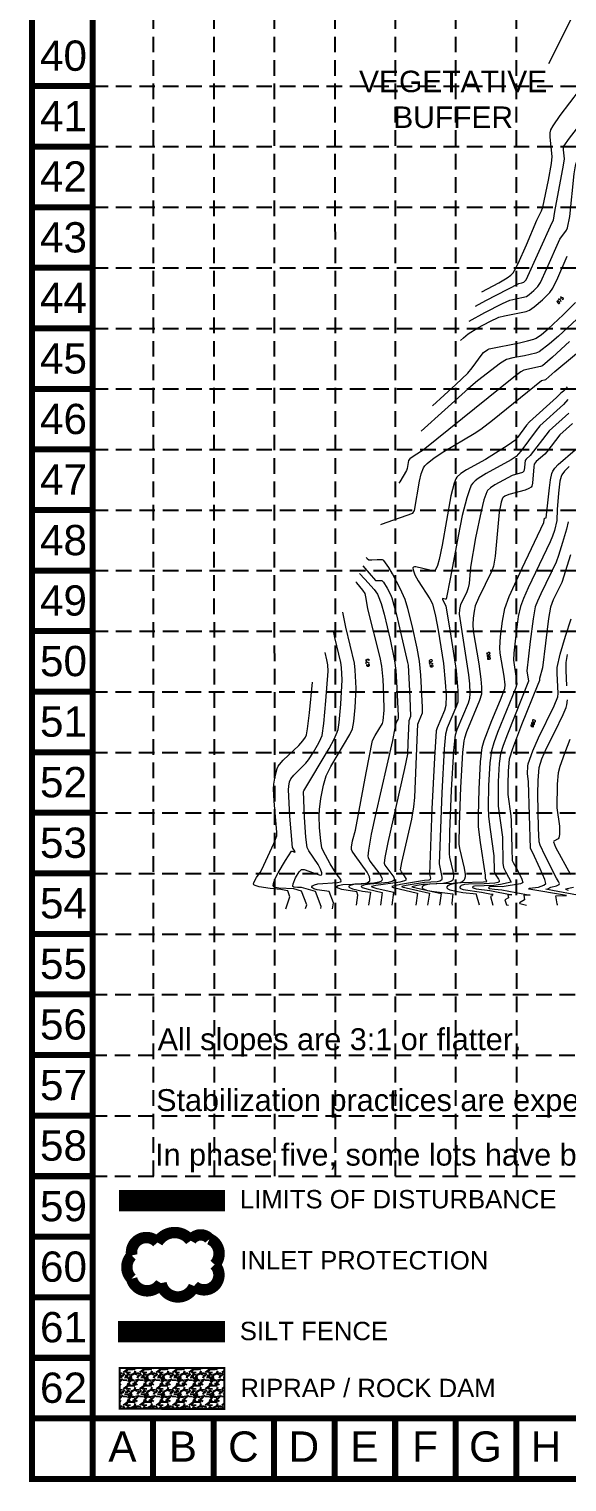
# Model space of a CAD drawing. Extents: x 218174 to 221286, y 216036 to 221010.
# Drawn here: x 218174 to 218864, y 216036 to 217898 of the extents above; entities that cross this region are included whole.
import ezdxf
from ezdxf.enums import TextEntityAlignment as Align

# ---------------------------------------------------------------- set-up
doc = ezdxf.new("R2010")
doc.units = 0
doc.header["$MEASUREMENT"] = 0
doc.linetypes.add('ACAD_ISO02W100', pattern=[15, 12, -3])
doc.linetypes.add('DASHED', pattern=[0.75, 0.5, -0.25])
for name, color, linetype in [('1 EROSION BLANKETS', 84, 'Continuous'), ('1 SILT FENCE', 200, 'Continuous'), ('BASE', 7, 'Continuous'), ('GRID', 251, 'DASHED'), ('LEGEND', 7, 'Continuous')]:
    doc.layers.add(name, color=color, linetype=linetype)
doc.layers.add('1 TOPO', color=42, linetype='Continuous', lineweight=0)
doc.styles.add("L200'", font='ARIAL.TTF', dxfattribs={"height": 0.001969})
doc.styles.add('ROMANS', font='ROMANS')
doc.styles.get("Standard").update_dxf_attribs({"font": 'ARIAL.TTF'})

# ---------------------------------------------------------------- blocks, each defined once
blk = doc.blocks.new('A$C7CC864E8')
at = {"layer": 'LEGEND', "linetype": 'ACAD_ISO02W100'}
h = blk.add_hatch(dxfattribs=at)
h.set_pattern_fill('GRAVEL', color=240, scale=21.04762, style=0)
h.set_pattern_definition([(228.0128, (-1496.2913, -1061.4019), (-168.3809244, -189.42861), [2.83166, -280.3351]), (184.9697, (-1498.1856, -1063.5066), (252.5714645, 21.04743723), [4.85922, -481.06283]), (132.5104, (-1503.0266, -1063.9276), (210.4760066, -231.5240047), [3.4263, -339.20412]), (267.2737, (-1511.2351, -1069.1895), (21.0475364, 420.95241014), [4.42501, -438.07586]), (292.8337, (-1511.4456, -1073.6095), (-105.23830947, 252.57136683), [4.33907, -429.56873]), (357.2737, (-1509.7618, -1077.6085), (-420.95241014, 21.0475364), [4.42501, -438.07586]), (37.6942, (-1505.3418, -1077.819), (-273.61921716, -210.47600001), [5.85185, -579.33257]), (72.2553, (-1500.7113, -1074.2409), (147.3335679, 463.047565), [5.52475, -546.95021]), (121.4296, (-1499.0275, -1068.979), (-168.3811349, 273.6189581), [4.44, -439.56004]), (175.2364, (-1501.3427, -1065.1904), (231.5238421, -21.047442), [5.06894, -248.37798]), (222.3974, (-1506.3942, -1064.7695), (-252.57159708, -231.5236555), [6.55524, -648.96917]), (138.8141, (-1490.398, -1069.4), (-147.3334034, 126.2856646), [2.23738, -221.50187]), (171.4692, (-1492.0818, -1067.9266), (273.61902645, -42.0954069), [4.2566, -421.40516]), (225, (-1496.291, -1067.295), (-2e-15, -21.04763), [2.97658, -26.78924]), (203.1986, (-1497.7647, -1064.7695), (105.2380953, 42.0952683), [1.60294, -158.69095]), (291.8014, (-1499.238, -1065.401), (-21.047618, 63.142866), [2.2669, -111.07802]), (30.9638, (-1498.396, -1067.5057), (63.142819, 42.0952927), [3.68184, -119.04582]), (161.5651, (-1495.239, -1065.6114), (42.09525, -21.047587), [2.66233, -63.8961]), (16.3895, (-1511.4456, -1065.4009), (210.4762482, 63.14270715), [3.72964, -369.23514]), (70.3462, (-1507.8675, -1064.3485), (-84.1903808, -231.5238671), [3.12896, -309.76641]), (293.1986, (-1495.239, -1061.4019), (-42.0952683, 105.2380953), [3.20587, -157.08803]), (343.6105, (-1493.9761, -1064.3485), (-210.4762482, 63.14270715), [3.72964, -369.23514]), (339.444, (-1511.4456, -1078.4504), (-105.2381398, 42.095156), [3.59662, -176.23433]), (294.7751, (-1508.078, -1079.7133), (-105.2379366, 231.5238942), [3.01356, -298.3425]), (66.8014, (-1495.0285, -1082.4495), (42.0952683, 105.2380953), [3.20587, -157.08803]), (17.354, (-1493.7656, -1079.5028), (-273.61910505, -84.1903651), [3.52823, -349.29418]), (69.444, (-1505.3418, -1082.4495), (-42.095156, -105.2381398), [1.7983, -178.03264]), (101.3099, (-1496.2913, -1082.4495), (-21.04757, 84.190497), [1.07322, -106.249]), (165.9638, (-1496.502, -1081.397), (63.142872, -21.047579), [4.33907, -82.44248]), (186.009, (-1500.7113, -1080.3447), (210.4761967, 21.04760583), [4.02115, -398.09307]), (303.6901, (-1498.396, -1069.4), (-21.047648, 42.095231), [3.03553, -72.85274]), (353.1572, (-1496.7123, -1071.9257), (357.80953, -42.09540873), [5.29966, -524.66588]), (60.9454, (-1491.4504, -1072.557), (-84.1904814, -147.3333495), [2.16698, -214.53153]), (90, (-1490.398, -1070.663), (-21.04762, 21.04762), [1.26286, -19.78476]), (120.2564, (-1501.1323, -1079.7133), (84.1903732, -147.3333931), [2.92402, -289.47887]), (48.0128, (-1502.6056, -1077.1876), (168.3809244, 189.42861), [5.66333, -277.50344]), (0, (-1498.817, -1072.978), (21.04762, 21.04762), [5.47238, -15.57524]), (325.3048, (-1493.3447, -1072.978), (-210.4760811, 147.3335226), [3.32792, -329.46417]), (254.0546, (-1490.6085, -1074.8723), (-21.047618, -84.1904835), [3.06458, -150.16441]), (207.646, (-1491.4504, -1077.819), (-399.9046955, -210.4763643), [4.98965, -493.97657]), (175.4261, (-1495.8704, -1080.1342), (-273.6190743, 21.04751077), [5.27872, -522.59292])])
h.paths.add_polyline_path([(1.3, 1.6), (135.3, 1.3), (135.3, 53.9), (1.3, 53.7)])
at = {"layer": 'LEGEND', "color": 240, "linetype": 'Continuous', "const_width": 2.63}
blk.add_lwpolyline([(1.3, 1.6), (135.3, 1.3), (135.3, 53.9), (1.3, 53.7)], close=True, dxfattribs=at)

msp = doc.modelspace()

# ---------------------------------------------------------------- linework, layer by layer
at = {"layer": '1 SILT FENCE', "color": 7, "lineweight": 0}
msp.add_line((218840.5, 217853.5), (218989.1, 218151.1), dxfattribs=at)
at = {"layer": '1 TOPO', "color": 5, "linetype": 'Continuous', "lineweight": 0}
for points in [[(218754.4, 217560.8), (218776.2, 217572.4), (218787.3, 217579), (218791.8, 217582.3), (218794.6, 217585.1), (218796.6, 217588.3), (218801.2, 217597.3), (218811.7, 217621.1), (218825, 217652.8), (218831, 217664.6), (218833, 217669.5), (218840.2, 217703.9), (218843.9, 217725.2), (218844.9, 217734.4), (218842.2, 217759), (218842.2, 217764.6), (218843.1, 217768.5), (218846.1, 217773.6), (218855, 217786.7), (218879.7, 217819.3), (218912.6, 217860.4), (218922.1, 217867.3), (218926.9, 217871.8), (218969.8, 217922.3)], [(218746.6, 217542.7), (218759.6, 217549.8), (218802.2, 217571.8), (218806.1, 217572.5), (218808.5, 217573.5), (218811.4, 217576.2), (218844.9, 217649.9), (218846.7, 217653), (218848.2, 217663.7), (218859.4, 217723.3), (218860.6, 217731.5), (218859.3, 217743.1), (218859.3, 217745.7), (218859.8, 217747.5), (218867, 217758), (218895.8, 217794.8), (218902.1, 217803.8), (218923, 217840.3), (218931.2, 217855.2), (218931.7, 217859.9), (218948.3, 217880.2), (218977.9, 217914.6)], [(218738.2, 217523.5), (218758.3, 217534.5), (218781.2, 217546.2), (218790.3, 217550.4), (218805.7, 217553.5), (218811.7, 217555.2), (218815.2, 217557.5), (218821.3, 217562.7), (218826.6, 217568), (218829.7, 217572.9), (218838, 217590.9), (218854.5, 217628.3), (218863.3, 217640.1), (218864.6, 217642.9), (218867.3, 217657.6), (218873.2, 217712), (218874.9, 217722.3), (218877, 217729.7), (218879.8, 217736), (218888.5, 217752.5), (218895.7, 217764.8)], [(218727.4, 217498.7), (218730.9, 217502.2), (218737, 217507.2), (218749.5, 217514.7), (218764.7, 217522.8), (218776.3, 217528.3), (218783.8, 217530.2), (218811.5, 217535.8), (218815.9, 217537.4), (218821.9, 217541.6), (218832.4, 217550.6), (218841.7, 217560), (218845.8, 217565.5), (218852.1, 217578.8), (218864.1, 217606.7)], [(218691.2, 217415.1), (218721.3, 217442.2), (218736.7, 217456.7), (218742.2, 217463.4), (218754.9, 217481), (218756.7, 217483.1), (218762.2, 217487.1), (218763.9, 217487.9), (218802.8, 217495.6), (218813.1, 217498), (218821.2, 217500.5), (218824.1, 217501.8), (218830.9, 217506.5), (218839.6, 217513.7), (218858.9, 217531.7), (218874.8, 217547.5)], [(218876.4, 217525.9), (218852.8, 217504), (218841.5, 217494.2), (218828.3, 217484.1), (218823.7, 217482.2), (218809.5, 217479.1), (218794.2, 217476.5), (218786.3, 217474.4), (218778.5, 217469.6), (218749.2, 217446.8), (218737.5, 217437.2), (218676.9, 217382.3)], [(218625.1, 217262.9), (218625.8, 217263.3), (218666, 217277.3), (218668.4, 217280.6), (218674.8, 217318.2), (218677, 217327.9), (218679.8, 217335.4), (218681.4, 217337.9), (218684.4, 217341), (218693.7, 217348.3), (218706, 217356.3), (218744.9, 217379.4), (218753.3, 217384.8), (218768.2, 217396.5), (218831.3, 217447.4), (218836.5, 217448.5), (218848.2, 217458.9), (218898.7, 217500.7)], [(218866.8, 217497.5), (218845.2, 217477.1), (218832.4, 217466.3), (218829.8, 217465.2), (218808.6, 217460.8), (218804.7, 217458.4), (218795.7, 217451.6), (218679.5, 217357.9), (218667.7, 217350.7), (218662.2, 217346.9), (218660.7, 217344.7), (218659, 217334.5), (218658.2, 217331.9), (218649.3, 217317.7), (218648, 217315.8)], [(218863.9, 217439.3), (218861.5, 217435.7), (218859.4, 217433.7), (218855.7, 217431.3), (218850.5, 217425.5), (218815.8, 217394.5), (218811.9, 217390.2), (218800.5, 217374.5), (218797.1, 217370.5), (218788.5, 217364.3), (218759.4, 217346.2), (218735.1, 217333), (218727.8, 217328.1), (218722.6, 217323.5), (218721.2, 217321.4), (218719, 217315.7), (218714.8, 217299.7), (218703.6, 217236.2), (218699.7, 217217.8), (218697.6, 217210.5), (218695.4, 217204.8), (218694.4, 217204), (218692.7, 217203.6), (218687.8, 217204.2), (218670.1, 217208.5), (218668.1, 217208.6), (218666.8, 217208.1), (218666.2, 217207.2), (218666.4, 217204.6), (218668.7, 217198.2), (218672.8, 217190.5), (218687.9, 217167.4), (218691.4, 217161), (218695.3, 217145.6), (218698.6, 217127.5), (218705.3, 217084.7), (218707.7, 217060.7), (218708.8, 217043.7), (218708.6, 217030.9), (218706.7, 217024.7), (218697.2, 217002.5), (218696.2, 216998.6), (218693.8, 216963.8), (218690.7, 216898.5), (218687.4, 216815), (218688.6, 216809.7), (218688.4, 216807.8), (218687.1, 216807.1), (218681, 216806.7), (218650.3, 216801.7), (218639.1, 216798.9), (218641.3, 216797.9), (218672.2, 216790.6), (218669.9, 216775.2)], [(218864.9, 217422.9), (218859.5, 217416.7), (218829, 217389.3), (218824.1, 217383.5), (218804.8, 217356.8), (218798.8, 217350.1), (218792.2, 217345.6), (218760, 217328.1), (218750, 217321.9), (218746.1, 217318.8), (218743, 217315.9), (218741.1, 217313.1), (218738.2, 217306), (218735.3, 217297), (218729.6, 217274.3), (218724.2, 217247.8), (218714.6, 217195.3), (218708.9, 217167.3), (218707.7, 217167.2), (218704, 217167.9), (218704, 217166.8), (218708.5, 217158.8), (218715, 217119.7), (218721.6, 217075.9), (218723.8, 217050), (218723.7, 217035.3), (218722.3, 217030.5), (218710.3, 217002.3), (218708, 216994.4), (218706.3, 216975.2), (218703.3, 216919), (218700, 216828), (218703.5, 216810.9), (218703.3, 216808.2), (218702.8, 216807.3), (218700.6, 216806), (218697.2, 216805.2), (218681, 216804.2), (218657.4, 216800.3), (218652.2, 216799), (218652.1, 216798.7), (218657.4, 216797.1), (218687.3, 216790.4), (218685.1, 216775.2)], [(218866, 217405.3), (218841.1, 217382.8), (218816.7, 217351.1), (218811.4, 217346.4), (218810.2, 217344.9), (218809.6, 217340.9), (218809.3, 217335.4), (218808.6, 217331.1), (218806.7, 217329.5), (218793.3, 217325.5), (218771.2, 217313.6), (218765.8, 217309.9), (218762, 217306.4), (218761, 217304.8), (218757.3, 217294.5), (218753.6, 217279.9), (218746.6, 217245.7), (218740, 217208.1), (218738.2, 217187.2), (218737.3, 217181.5), (218734.8, 217175.3), (218727.4, 217160.3), (218726, 217154.1), (218725.5, 217148), (218737.4, 217070.3), (218738.6, 217058.6), (218739.2, 217046.2), (218738.8, 217039.7), (218737, 217033.8), (218722.6, 216999.7), (218720.3, 216992.8), (218719.8, 216990.1), (218718.1, 216972.9), (218715.2, 216922.5), (218713.2, 216869.2), (218712.6, 216840.7), (218713.1, 216836.7), (218717.5, 216818.5), (218718.3, 216812.7), (218717.9, 216808.3), (218717.2, 216806.9), (218715.7, 216805.7), (218711, 216804), (218704.7, 216803), (218679.6, 216801.5), (218671.6, 216800.3), (218665, 216798.8), (218675.9, 216796), (218702.5, 216790.1), (218700.3, 216775.2)], [(218870.8, 217392.3), (218854.7, 217377.8), (218837.9, 217355.8), (218835.2, 217353), (218824.3, 217343.4), (218821.9, 217340.3), (218821.2, 217336.9), (218819.7, 217315.9), (218818.6, 217312.1), (218817.9, 217310.8), (218814.9, 217308.8), (218810.3, 217306.9), (218789.1, 217301.3), (218784.2, 217299.2), (218781.9, 217297.6), (218780.9, 217296.6), (218779.3, 217291.5), (218776.8, 217278.5), (218771.7, 217222.3), (218769.6, 217209.4), (218767.5, 217203.4), (218750.5, 217168.5), (218746.2, 217158.8), (218744.7, 217152), (218743.4, 217142.8), (218742.9, 217134.9), (218743.7, 217126.5), (218750.6, 217084.3), (218753.3, 217064.8), (218754.1, 217054.4), (218754.1, 217045.5), (218751.6, 217037.2), (218734.9, 216997.1), (218732.2, 216989), (218731.5, 216985.8), (218729.9, 216970.6), (218727.2, 216925.9), (218725.5, 216878.6), (218725.1, 216853.4), (218725.9, 216847.8), (218732, 216822.5), (218733.1, 216814.5), (218733.1, 216811.2), (218732.6, 216808.5), (218731.5, 216806.5), (218729.4, 216804.9), (218726.3, 216803.8), (218717.9, 216802.8), (218696.9, 216802.5), (218687.4, 216802), (218683.5, 216801.3), (218680.4, 216800.2), (218678.3, 216798.6), (218678, 216797.3), (218679.2, 216796.1), (218685, 216794), (218693.7, 216792.4), (218717.6, 216789.8), (218716, 216777.6), (218716.7, 216775.2)], [(218751.6, 216775.2), (218747.8, 216788.3), (218747.9, 216789.3), (218730.2, 216791), (218721.3, 216792.5), (218714, 216794.4), (218711.6, 216795.6), (218710.2, 216797), (218710.1, 216798.5), (218711.4, 216800.1), (218713.6, 216801.4), (218720.1, 216803.2), (218728.3, 216804), (218756.7, 216804.9), (218760.5, 216805.3), (218760.9, 216805.6), (218759.1, 216809.4), (218759.1, 216813.6), (218752.9, 216855.6), (218750.5, 216875.4), (218750.2, 216890.2), (218751, 216923.6), (218752.9, 216958.7), (218755, 216977.3), (218757.6, 216986.3), (218767.5, 217011.7), (218778.6, 217038.4), (218784.1, 217052.8), (218784.4, 217057.3), (218783.3, 217068.5), (218778.3, 217097.9), (218777.7, 217104.7), (218778.7, 217119.4), (218781, 217139), (218784, 217155.4), (218789.8, 217170.7), (218806.5, 217206.9), (218834.2, 217265.3), (218835, 217270.9), (218837.2, 217271.6), (218841.3, 217309.9), (218842.7, 217320.1), (218844.4, 217328.1), (218845.5, 217331), (218848.1, 217335), (218852.6, 217339.8), (218874.2, 217358.6)], [(218866.6, 217337.2), (218860.8, 217331.3), (218857.2, 217326.4), (218856.3, 217324.4), (218854.8, 217318.5), (218852.8, 217302.8), (218851.1, 217281.9), (218850.9, 217267.8), (218847.7, 217255.3), (218845.3, 217247.7), (218842.4, 217240.7), (218814.2, 217181.9), (218808, 217168), (218804, 217157.6), (218801.3, 217145), (218798, 217121), (218795.7, 217098.1), (218795.1, 217089), (218798.8, 217065.7), (218799.3, 217058.4), (218797.6, 217052.8), (218774.7, 216996.3), (218769.8, 216983), (218766.8, 216973), (218764.9, 216957.6), (218763.3, 216928.6), (218762.8, 216900.9), (218763, 216888.7), (218765.1, 216872.2), (218770.1, 216838.4), (218770.4, 216819.1), (218770.9, 216816), (218775.9, 216808.3), (218776.7, 216806.5), (218776.8, 216805.1), (218775.3, 216804), (218771.3, 216803.2), (218757.5, 216802.5), (218737.5, 216802), (218732.3, 216801.4), (218728.3, 216800.3), (218727.1, 216799.4), (218726.4, 216798.3), (218726.5, 216797.3), (218727.3, 216796.4), (218730.6, 216795), (218754, 216791.7), (218769.3, 216788.9), (218767.5, 216788.9), (218767.7, 216787.2), (218765.8, 216786.1), (218768.9, 216775.2)], [(218865.2, 217266.4), (218863, 217257), (218858.2, 217239.6), (218853.1, 217223.3), (218849.9, 217214.6), (218830.1, 217174), (218825.9, 217164.5), (218823.2, 217157.3), (218820.3, 217141.9), (218816.5, 217112.9), (218812.5, 217075.3), (218814.3, 217062.1), (218787.4, 216994.4), (218782, 216979.7), (218778.6, 216968.8), (218776.9, 216956.6), (218775.7, 216933.6), (218775.4, 216911.6), (218775.6, 216901.9), (218781.2, 216862.1), (218781.7, 216828.8), (218782.5, 216823.4), (218785.5, 216817.2), (218792.4, 216804.6), (218778.6, 216801.5), (218770, 216800.3), (218745.1, 216799.5), (218743.5, 216799), (218742.7, 216798.2), (218742.7, 216797.7), (218743.6, 216797.1), (218747.5, 216796.2), (218764.9, 216793.7), (218793.1, 216788.5), (218788, 216788.4), (218788.6, 216784.7), (218784.3, 216782), (218786.1, 216775.7), (218788.6, 216775.2)], [(218639.6, 216775.2), (218641.9, 216791.2), (218620.5, 216796.1), (218614.1, 216798.1), (218613.2, 216799), (218613.5, 216799.4), (218618.5, 216800.9), (218649.7, 216805.1), (218655.7, 216806.6), (218657.8, 216807.5), (218658.1, 216808.6), (218655.4, 216812.8), (218651.5, 216817.7), (218650.3, 216820.4), (218651.9, 216829.8), (218664.7, 216885.5), (218667.6, 216900.9), (218668.6, 216913.2), (218671.6, 216986.9), (218672.7, 217007.2), (218674.1, 217011.3), (218678.4, 217021.4), (218678.5, 217029), (218676.2, 217069.7), (218674.5, 217087.7), (218671.8, 217104.6), (218665.3, 217133.6), (218659.9, 217155.2), (218656.4, 217166.6), (218649.9, 217180.9), (218640.2, 217199.5), (218635.2, 217207.9), (218628.9, 217216.8), (218627.1, 217217.6), (218620.6, 217217.7), (218613.4, 217217.1), (218609.7, 217217.3), (218607.8, 217218.9), (218606.6, 217220.4)], [(218868.5, 217224), (218857.3, 217188.6), (218846.2, 217166.2), (218842.5, 217156.9), (218840, 217142.4), (218832.2, 217079.4), (218828.4, 217065.7), (218828.5, 217062.8), (218825.4, 217055.8), (218805.5, 217006.2), (218793.8, 216975.3), (218789.8, 216962.1), (218788.5, 216947.4), (218788, 216929.9), (218788, 216916.8), (218791.9, 216889.4), (218792.4, 216883.1), (218793, 216847), (218793.7, 216832.4), (218794.7, 216829.8), (218799.8, 216820.9), (218805.7, 216808.4), (218807.2, 216804.2), (218806.8, 216803.6), (218804.1, 216802.3), (218780.6, 216798.4), (218767.6, 216799.1), (218764.9, 216798.7), (218763.4, 216797.7), (218763.3, 216797.1), (218764.6, 216796.3), (218770.7, 216795.5), (218780.4, 216794.9), (218798.1, 216791.2), (218816.4, 216788.1), (218808.5, 216788), (218809.4, 216782.1), (218802.9, 216778.1), (218803.2, 216777.1), (218812, 216775.2)], [(218597.8, 217200), (218604.6, 217193), (218616.6, 217179.4), (218620.7, 217173.7), (218621.9, 217171.4), (218625.4, 217161.5), (218629.2, 217147.8), (218636.9, 217115.6), (218642.5, 217088.1), (218644.3, 217075.9), (218645.8, 217053.6), (218647.5, 217017.5), (218647.4, 217014.9), (218646.9, 217012.9), (218644.9, 217009.6), (218643.1, 217002.2), (218640.2, 216986.1), (218618.2, 216891.2), (218612.9, 216866.1), (218609.3, 216845.5), (218608.4, 216837.9), (218608.7, 216836.1), (218611.1, 216831.6), (218623.9, 216815), (218626.5, 216810.3), (218626.9, 216808.4), (218626.4, 216806.8), (218625, 216805.4), (218622.7, 216804.4), (218616.1, 216803.2), (218591.8, 216801.9), (218586, 216800.5), (218584.3, 216799.3), (218584, 216798.4), (218584.8, 216797.6), (218588.8, 216795.9), (218601.6, 216793.2), (218611.7, 216791.7), (218609.3, 216775.2)], [(218602, 217209.9), (218610.1, 217200.4), (218618.4, 217191.3), (218620.7, 217191), (218626.6, 217191.3), (218628.7, 217188.8), (218633.2, 217181.4), (218637.3, 217173.3), (218639.2, 217168.8), (218645, 217147.2), (218659.5, 217086.2), (218660, 217082.5), (218662.4, 217041.2), (218663.3, 217017), (218660.9, 217011.4), (218659.9, 216982.5), (218659.1, 216968.6), (218655.5, 216950.4), (218633.9, 216855.4), (218630.4, 216836.3), (218629.4, 216829.1), (218630.2, 216826.3), (218641.8, 216811), (218642.6, 216808.1), (218642.1, 216807.2), (218640.4, 216805.9), (218635, 216804.3), (218611.6, 216802.1), (218604.8, 216801.1), (218600.2, 216799.5), (218599.8, 216798.9), (218601.1, 216797.8), (218608.8, 216795.5), (218626.8, 216791.4), (218624.5, 216775.2)], [(218594.1, 216775.2), (218595.8, 216788), (218594.3, 216792), (218575.2, 216795.3), (218570.3, 216796.8), (218568.7, 216797.6), (218568, 216798.4), (218568.3, 216799.2), (218570.2, 216800.3), (218576.2, 216801.5), (218601, 216802.5), (218607.4, 216803.8), (218609.5, 216804.9), (218610.8, 216806.4), (218611.1, 216808.6), (218610.5, 216811.2), (218607.5, 216817.5), (218592, 216838.6), (218588.4, 216844.3), (218587.5, 216846.6), (218587.3, 216849.4), (218589, 216857.7), (218592.8, 216871.2), (218606.1, 216944.7), (218614.6, 216986.1), (218617.8, 216992.6), (218627.2, 217008), (218628.2, 217011.5), (218629.5, 217025.1), (218629, 217044), (218627.9, 217064.2), (218626.4, 217081.3), (218624.3, 217092.3), (218608.6, 217154.8), (218606.5, 217168.1), (218605, 217174.4), (218602.1, 217178.7), (218594.3, 217188), (218593.1, 217189.3)], [(218563.2, 216770.5), (218564.3, 216778.2), (218559, 216792.5), (218543.4, 216794.8), (218539.1, 216796.2), (218536.7, 216797.8), (218536.6, 216798.8), (218537.3, 216799.8), (218540.1, 216801.3), (218544.5, 216802.3), (218569.6, 216804), (218573.4, 216804.8), (218574.3, 216805.6), (218573.8, 216807.9), (218567.9, 216815.6), (218560.2, 216828.2), (218551, 216844.8), (218549.5, 216848.7), (218548, 216857.4), (218546.6, 216874), (218546.1, 216889.7), (218546.3, 216897.5), (218548.3, 216911.9), (218551.5, 216928.7), (218554.9, 216941), (218560.9, 216952.6), (218585.4, 216993.7), (218588.7, 217000.9), (218590.7, 217010.4), (218592.4, 217028.4), (218593.5, 217053.3), (218592.4, 217076.1), (218591.4, 217085.3), (218580.1, 217131.4), (218576.3, 217150.6)], [(218851.7, 216775.2), (218851.6, 216776.5), (218850.7, 216776.8), (218851.2, 216777), (218849.6, 216787), (218863.2, 216787.3), (218814.9, 216795.4), (218814.3, 216795.8), (218815.7, 216796.7), (218827.4, 216798.1), (218834.3, 216800.8), (218836.6, 216802.8), (218835.3, 216808), (218829.6, 216821.5), (218819.5, 216843), (218816.8, 216847.9), (218814.4, 216933.2), (218813.2, 216943.7), (218813.5, 216953.4), (218813.9, 216956), (218820.1, 216973), (218827.3, 216989.3), (218847.4, 217030.4), (218852, 217042), (218852.5, 217046.3), (218851, 217072.4), (218851.2, 217079.5), (218855.2, 217096.8), (218861.7, 217119.6), (218869.3, 217141.8)], [(218548.1, 216770.8), (218548.5, 216773.5), (218541.3, 216792.8), (218523.2, 216797.6), (218518.3, 216797.7), (218513.6, 216798.3), (218512.4, 216799), (218512.2, 216799.5), (218512.6, 216802.3), (218515.6, 216810.1), (218520.2, 216817.7), (218522.5, 216820.1), (218523.6, 216820.7), (218526.7, 216820.7), (218546.1, 216813.8), (218547.7, 216813.6), (218548.9, 216813.9), (218549.5, 216814.8), (218549.6, 216816.6), (218547.9, 216821.4), (218544.6, 216827.2), (218532.6, 216844.7), (218530.7, 216848.9), (218528.9, 216862.4), (218527.2, 216888), (218525.8, 216920.7), (218526.6, 216921.5), (218558.9, 216975.7), (218565.3, 216987.7), (218569.3, 216996.8), (218570.2, 217000), (218571.7, 217009.1), (218573.9, 217032.6), (218575.5, 217064), (218574.7, 217079.6), (218574, 217085.9), (218566.2, 217118), (218564.9, 217124.5)], [(218528.5, 216770.8), (218530.2, 216775.5), (218523.6, 216793.1), (218513.7, 216795.9), (218494.5, 216796.9), (218490.2, 216797.8), (218487.6, 216799.2), (218487.2, 216800.3), (218487.4, 216802.8), (218489.5, 216809.1), (218493.3, 216816.7), (218502.9, 216832.5), (218510.7, 216844.1), (218511.5, 216844.1), (218515, 216842.8), (218515.3, 216843.3), (218511.9, 216849.1), (218508.6, 216889), (218506.6, 216922.9), (218507.1, 216927.6), (218508.2, 216933.1), (218509.6, 216937), (218513.5, 216941.6), (218529, 216957.1), (218532.4, 216961.5), (218538.8, 216971.3), (218545.7, 216983.2), (218548.3, 216988.5), (218549.8, 216992.6), (218552.1, 217008), (218554.8, 217037), (218557.5, 217074.8), (218557.1, 217083.2), (218556, 217089.6), (218553.7, 217098.7)], [(218863.8, 217056.3), (218862.6, 217075.7), (218862.6, 217086), (218864.5, 217096.3)], [(218503.2, 216770.4), (218508.6, 216785.7), (218505.9, 216793.3), (218503.4, 216794.1), (218496.9, 216795.1), (218483.1, 216796.3), (218469, 216798.4), (218463.9, 216800.1), (218462.2, 216801.1), (218461.8, 216801.8), (218462.1, 216804.1), (218465.9, 216810.6), (218470.5, 216816.9), (218472.6, 216820.7), (218487.8, 216854.2), (218491.6, 216863.9), (218491.9, 216868.6), (218488.5, 216908.3), (218487.6, 216924.3), (218488.1, 216930), (218489.7, 216940.5), (218492.2, 216950.2), (218493.5, 216953.4), (218495.1, 216955.5), (218499.9, 216960.7), (218519.9, 216979.7), (218525.3, 216985.6), (218528.6, 216990.4), (218529.6, 216993.2), (218531.3, 217001), (218533.7, 217021.4), (218537.4, 217061)], [(218877.3, 216788.1), (218845.2, 216793.8), (218836.7, 216795.7), (218839.1, 216796), (218843.1, 216798.2), (218850.5, 216800), (218853.7, 216801.4), (218854.2, 216802.7), (218853.1, 216805.4), (218850.5, 216809.7), (218836, 216838.2), (218829.5, 216852.1), (218828.3, 216856.1), (218827.2, 216873.7), (218826.5, 216917.3), (218826.9, 216934.7), (218828, 216951.6), (218831.7, 216962.7), (218837.7, 216976.1), (218848.4, 216997.2), (218859.1, 217019.5), (218862.7, 217028.4), (218863.7, 217031.8), (218864.4, 217038)], [(218867.3, 216987.3), (218860.6, 216969.6), (218854.6, 216952.7), (218852.6, 216944.5), (218851.4, 216930), (218850.7, 216900), (218854.1, 216876.2), (218854.2, 216865.6), (218853.5, 216861.5), (218852.3, 216860.3), (218846.8, 216856.9), (218846.5, 216856.1), (218849.2, 216849.6), (218868.1, 216814.6)], [(218872.2, 216797.9), (218861.8, 216795.6), (218865.4, 216794.2)]]:
    msp.add_lwpolyline(points, dxfattribs=at)
at = {"layer": 'BASE', "const_width": 7.76}
for points in [[(221281.7, 216040), (221281.7, 221005.9), (218177.9, 221005.9), (218177.9, 216040)], [(221204.1, 216117.5), (221204.1, 220928.3), (218255.5, 220928.3), (218255.5, 216117.5)]]:
    msp.add_lwpolyline(points, close=True, dxfattribs=at)
for points in [[(218255.5, 217824.6), (218177.9, 217824.6)], [(218255.5, 217747), (218177.9, 217747)], [(218255.5, 217669.4), (218177.9, 217669.4)], [(218255.5, 217591.8), (218177.9, 217591.8)], [(218255.5, 217514.2), (218177.9, 217514.2)], [(218255.5, 217436.6), (218177.9, 217436.6)], [(218255.5, 217359), (218177.9, 217359)], [(218255.5, 217281.4), (218177.9, 217281.4)], [(218255.5, 217203.8), (218177.9, 217203.8)], [(218255.5, 217126.3), (218177.9, 217126.3)], [(218255.5, 217048.7), (218177.9, 217048.7)], [(218255.5, 216971.1), (218177.9, 216971.1)], [(218255.5, 216893.5), (218177.9, 216893.5)], [(218255.5, 216815.9), (218177.9, 216815.9)], [(218255.5, 216738.3), (218177.9, 216738.3)], [(218255.5, 216660.7), (218177.9, 216660.7)], [(218255.5, 216583.1), (218177.9, 216583.1)], [(218255.5, 216505.5), (218177.9, 216505.5)], [(218255.5, 216427.9), (218177.9, 216427.9)], [(218255.5, 216350.3), (218177.9, 216350.3)], [(218255.5, 216272.7), (218177.9, 216272.7)], [(218255.5, 216195.1), (218177.9, 216195.1)], [(218255.5, 216117.5), (218177.9, 216117.5)], [(218255.5, 216117.5), (218255.5, 216040)], [(218333.1, 216117.5), (218333.1, 216040)], [(218410.7, 216117.5), (218410.7, 216040)], [(218488.3, 216117.5), (218488.3, 216040)], [(218565.9, 216117.5), (218565.9, 216040)], [(218643.5, 216117.5), (218643.5, 216040)], [(218721.1, 216117.5), (218721.1, 216040)], [(218798.7, 216117.5), (218798.7, 216040)]]:
    msp.add_lwpolyline(points, dxfattribs=at)
at = {"layer": 'GRID', "color": 253, "linetype": 'DASHED', "ltscale": 40}
for p, q in [((218333.8, 216427.9), (218333.4, 220925.4)), ((218411.8, 216427.9), (218410.8, 220925.3)), ((218489.1, 216427.9), (218488.4, 220925.1)), ((218567.1, 216427.9), (218565.9, 220925)), ((218644, 216427.9), (218643.7, 220925.6)), ((218721.1, 216427.9), (218721.4, 220925.5)), ((218799.3, 216427.9), (218798.9, 220925.2)), ((218255.5, 217824.6), (221204.1, 217824.6)), ((218255.5, 217747), (221204.1, 217747)), ((218255.5, 217669.4), (221204.1, 217669.4)), ((218255.5, 217591.8), (221204.1, 217591.8)), ((218255.5, 217514.2), (221204.1, 217514.2)), ((218255.5, 217436.6), (221204.1, 217436.6)), ((218255.5, 217359), (221204.1, 217359)), ((218255.5, 217281.4), (221204.1, 217281.4)), ((218255.5, 217203.8), (221204.1, 217203.8)), ((218255.5, 217126.3), (221204.1, 217126.3)), ((218254.8, 217048.4), (221203.3, 217048.4)), ((218254.8, 216970.8), (221203.3, 216970.8)), ((218254.8, 216893.2), (221203.3, 216893.2)), ((218254.8, 216815.6), (221203.3, 216815.6)), ((218254.8, 216738), (221203.3, 216738)), ((218254.4, 216660.5), (221200.9, 216660.3)), ((218253.9, 216582.7), (221200.9, 216583.2)), ((218254.1, 216505.3), (221201.2, 216505.1)), ((218254.1, 216427.9), (221201.1, 216427.5))]:
    msp.add_line(p, q, dxfattribs=at)
at = {"layer": 'LEGEND', "color": 1, "linetype": 'DASHED', "ltscale": 75, "const_width": 27.4}
msp.add_lwpolyline([(218289.4, 216396.6), (218425.3, 216396.6)], dxfattribs=at)
at = {"layer": 'LEGEND', "color": 170, "ltscale": 100, "const_width": 14.6}
msp.add_lwpolyline([(218338.7, 216342.9, 0.520567), (218338.7, 216342.9, 0.765195), (218305.8, 216326.3, 0.417879), (218305.6, 216296.5, 0.6649), (218343.2, 216290.8, 0.744833), (218385.7, 216287.2, 0.975642), (218412.1, 216314.5, 0.520567), (218405.5, 216347.4, 0.520567), (218381.4, 216345.2, 0.540264), (218338.7, 216342.9)], format="xyb", close=True, dxfattribs=at)
at = {"layer": 'LEGEND', "color": 200, "const_width": 27.4}
msp.add_lwpolyline([(218288, 216228.8), (218425.2, 216228.8)], dxfattribs=at)

# ---------------------------------------------------------------- block references
at = {"layer": '1 EROSION BLANKETS', "lineweight": 0}
msp.add_blockref('A$C7CC864E8', (218289.1, 216128.3), dxfattribs=at)

# ---------------------------------------------------------------- texts
at = {"layer": '1 SILT FENCE', "lineweight": 0, "insert": (218717.8, 217844.3), "char_height": 27.501, "width": 210.975, "attachment_point": 2}
msp.add_mtext('{\\C7;VEGETATIVE BUFFER}', dxfattribs=at)
at = {"layer": '1 TOPO', "color": 5, "linetype": 'Continuous', "lineweight": 0, "style": 'ROMANS'}
for s, rotation, p in [('675', 46.6224, (218855, 217550.3)), ('665', 97.7918, (218763.3, 217094.6)), ('675', 97.7918, (218608.3, 217085.8)), ('670', 97.7918, (218689.7, 217084.9)), ('660', 69.827, (218820.3, 217007.9))]:
    msp.add_text(s, height=4, rotation=rotation, dxfattribs=at).set_placement(p, align=Align.MIDDLE)
at = {"layer": 'BASE'}
for s, p in [('40', (218218.2, 217863.6)), ('41', (218218.2, 217786)), ('42', (218218.1, 217708.8)), ('43', (218218.2, 217630.8)), ('44', (218218.2, 217553.2)), ('45', (218218.2, 217475.7)), ('46', (218218.2, 217398.1)), ('47', (218218.2, 217320.5)), ('48', (218218.2, 217242.9)), ('49', (218218.2, 217165.5)), ('50', (218218.2, 217087.9)), ('51', (218218.2, 217010.3)), ('52', (218218.2, 216932.7)), ('53', (218218.2, 216855.1)), ('54', (218218.2, 216777.5)), ('55', (218218.2, 216699.9)), ('56', (218218.2, 216622.3)), ('57', (218218.2, 216544.7)), ('58', (218218.2, 216467.1)), ('59', (218218.2, 216389.5)), ('60', (218218.2, 216312)), ('61', (218218.2, 216234.4)), ('62', (218218.2, 216156.8)), ('A', (218293.8, 216081.4)), ('B', (218371.3, 216081.4)), ('C', (218448.9, 216081.4)), ('D', (218526.5, 216081.4)), ('E', (218604.1, 216081.4)), ('F', (218681.7, 216081.4)), ('G', (218759.3, 216081.4)), ('H', (218836.9, 216081.4))]:
    msp.add_text(s, height=38.8, dxfattribs=at).set_placement(p, align=Align.MIDDLE_CENTER)
at = {"layer": 'BASE', "color": 7, "style": "L200'"}
for s, height, p in [('All slopes are 3:1 or flatter.', 28.072, (218339, 216589.3)), ('Stabilization practices are expected to be used at all disturbed areas. Streets will be paved; other disturbed areas will be vegetated.', 28.0715, (218337, 216511.3)), ('In phase five, some lots have been sold to another builder and SWPPP responsibility for those lots has been transfered to that builder.', 28.0715, (218335.7, 216441.4))]:
    msp.add_text(s, height=height, dxfattribs=at).set_placement(p)
at = {"layer": 'LEGEND', "style": "L200'"}
for s, height, p in [('LIMITS OF DISTURBANCE', 23.553, (218444.5, 216386.6)), ('INLET PROTECTION', 23.553, (218444.9, 216308.3)), ('SILT FENCE', 23.55, (218444.3, 216217.7)), ('RIPRAP / ROCK DAM', 23.553, (218445.1, 216144.7))]:
    msp.add_text(s, height=height, dxfattribs=at).set_placement(p)

doc.saveas('drawing.dxf')
